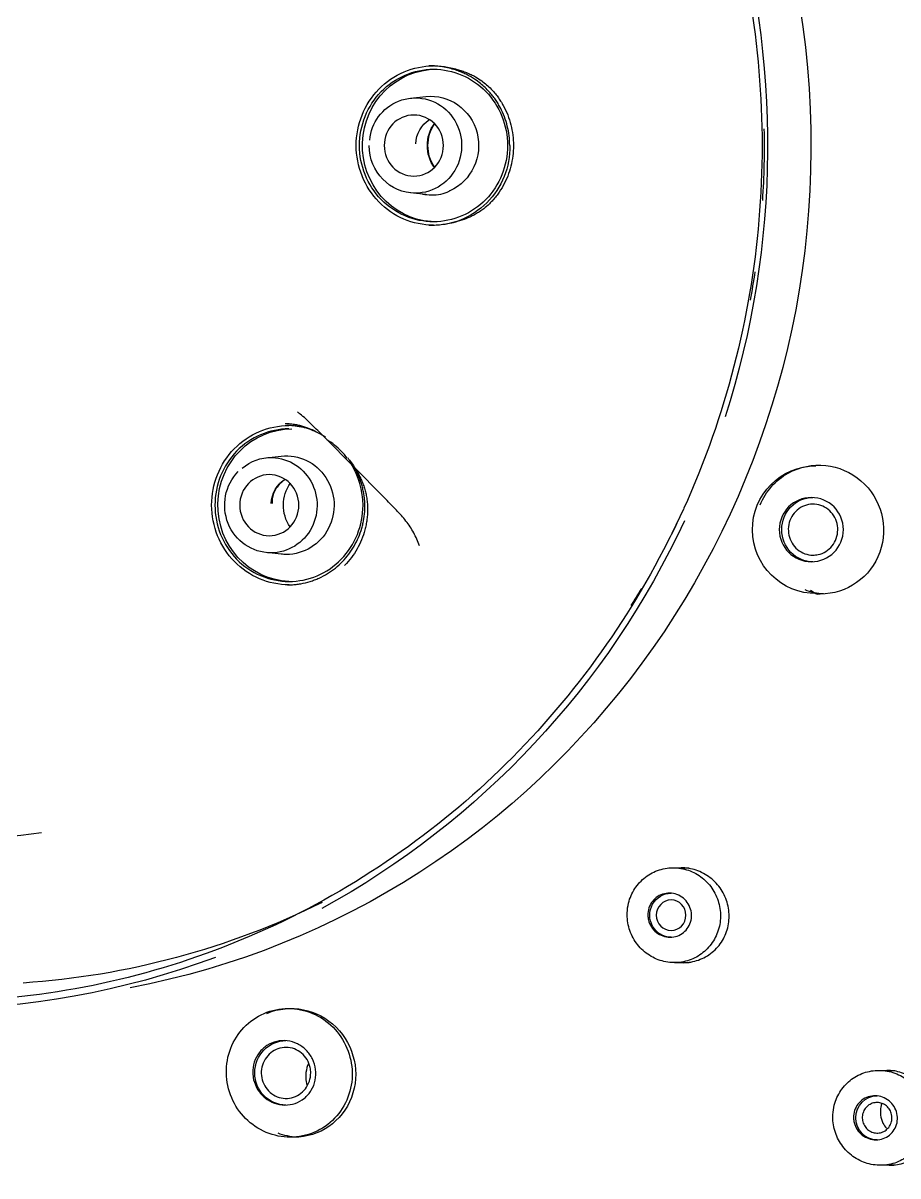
# Model space of a CAD drawing. Header units: centimetres. Extents: x -1797 to 2001, y -8788 to 1856.
# Drawn here: x -1286.261 to -1283.68, y -51.711 to -48.311 of the extents above; entities that cross this region are included whole.
import ezdxf

# ---------------------------------------------------------------- set-up
doc = ezdxf.new("R2010")
doc.units = ezdxf.units.CM
doc.header["$LTSCALE"] = 100
doc.header["$MEASUREMENT"] = 0
doc.layers.add('ID_Furniture-Fixed_02', color=145, linetype='Continuous')
doc.layers.add('WALL-03', color=2, linetype='Continuous')

# ---------------------------------------------------------------- blocks, each defined once
blk = doc.blocks.new('A$C5f37530c')
at = {"layer": 'ID_Furniture-Fixed_02'}
for p, q in [((-62.1077, -165.7446), (-62.0988, -165.7212)), ((-62.1398, -165.8236), (-62.1077, -165.7446)), ((-62.1747, -165.9016), (-62.1398, -165.8236)), ((-63.5517, -165.8731), (-63.5566, -165.9179)), ((-63.2674, -165.9179), (-63.2722, -165.8731)), ((-62.1855, -165.9243), (-62.1747, -165.9016)), ((-63.647, -165.934), (-63.647, -165.9407)), ((-63.177, -165.9409), (-63.177, -165.9365)), ((-61.9279, -165.9386), (-61.9279, -165.9468)), ((-61.5479, -165.9558), (-61.5479, -165.9447)), ((-64.6124, -166.2994), (-64.6172, -166.3442)), ((-64.328, -166.3442), (-64.3329, -166.2994)), ((-62.6872, -166.6185), (-62.6872, -166.6185)), ((-63.1252, -166.9551), (-63.1244, -166.9565)), ((-62.3428, -167.0741), (-62.3428, -167.1211)), ((-62.0628, -167.1211), (-62.0628, -167.0776)), ((-63.5064, -167.1496), (-63.426, -167.1157)), ((-63.426, -167.1157), (-63.4027, -167.1053)), ((-63.5878, -167.1807), (-63.5064, -167.1496)), ((-63.612, -167.1894), (-63.5878, -167.1807)), ((-64.4726, -167.3361), (-64.4726, -167.3361)), ((-63.5299, -167.4948), (-63.5299, -167.5038)), ((-63.1499, -167.5075), (-63.1499, -167.4973)), ((-61.7453, -167.6806), (-61.7453, -167.7272)), ((-61.4653, -167.7272), (-61.4653, -167.6853))]:
    blk.add_line(p, q, dxfattribs=at)
blk.add_circle((-63.3399, -167.4814), 0.0947, dxfattribs=at)
for centre, radius, start, end in [((-64.3284, -164.8813), 2.4025, 339.4759, 20.5241), ((-64.3329, -164.8855), 2.3852, 339.4892, 359.9852), ((-63.4283, -165.8855), 0.124, 138.3352, 182.3733), ((-64.3961, -164.8553), 2.4554, 314.1037, 334.1929), ((-64.4249, -164.8283), 2.5128, 294.9152, 331.2323), ((-64.4786, -166.3129), 0.134, 94.3535, 158.5304), ((-64.4664, -166.3622), 0.2296, 268.4393, 1.8556), ((-64.4483, -164.7991), 2.5321, 294.3902, 314.068), ((-64.4724, -164.7365), 2.5996, 250.6606, 269.995), ((-64.4728, -164.7372), 2.5989, 270.0048, 289.3442), ((-64.4726, -164.7321), 2.6203, 253.0609, 287.7888), ((-63.3399, -167.4963), 0.1886, 359.6413, 179.5595), ((-64.4673, -165.2906), 6.498, 199.51978, 335.76819), ((-63.3391, -167.5953), 0.2132, 26.4517, 33.0036)]:
    blk.add_arc(centre, radius, start, end, dxfattribs=at)
for centre, major_axis in [((-64.4726, -165.0029), (5.645, 0)), ((-63.412, -165.8827), (0.09, 0)), ((-64.4726, -166.309), (0.09, 0)), ((-62.2028, -167.0679), (0.045, 0))]:
    blk.add_ellipse(centre, major_axis=major_axis, ratio=0.970296, dxfattribs=at)
for centre, major_axis, ratio, start_param, end_param in [((-64.4726, -164.9492), (-2.045, 0), 0.970296, 3.009479, 3.501944), ((-64.4726, -165.0302), (-5.6075, 0), 0.970296, 1.84886, 3.211658), ((-64.4726, -165.0302), (-2.525, 0), 0.970296, 0, 2.960016), ((-64.4726, -165.0012), (2.475, 0), 0.970296, 5.836272, 6.218494), ((-63.412, -165.9493), (0.225, 0), 0.970296, 0.040492, 3.141593), ((-63.412, -165.8874), (0.1405, 0), 0.970296, 0, 2.356194), ((-61.7379, -165.9319), (-0.095, 0), 0.970296, 3.141593, 6.283185), ((-63.412, -165.8874), (0.1405, 0), 0.970296, 3.036373, 6.283185), ((-61.7379, -165.9513), (-0.1728, 0.0814), 0.969301, 0.035505, 3.569797), ((-63.412, -165.9757), (0.0904, 0), 0.970296, 1.625169, 2.578144), ((-61.7379, -165.9731), (-0.19, 0), 0.970296, 3.188318, 3.500122), ((-63.412, -165.9327), (0.1454, 0), 0.970296, 3.036373, 6.283185), ((-63.412, -166.031), (-0.11, 0), 0.970296, 4.091994, 5.350092), ((-63.412, -165.9327), (0.1454, 0), 0.970296, 0, 0.10522), ((-64.4726, -166.3756), (0.225, 0), 0.970296, 0.072899, 3.141593), ((-64.4726, -166.3137), (0.1405, 0), 0.970296, 0, 1.570796), ((-64.4726, -166.3137), (0.1405, 0), 0.970296, 2.768574, 6.283185), ((-64.4726, -166.402), (0.0904, 0), 0.970296, 1.629938, 2.578144), ((-64.4726, -166.359), (0.1454, 0), 0.970296, 3.036373, 5.869839), ((-64.4726, -166.4552), (-0.1096, 0), 0.970296, 4.078539, 5.346239), ((-64.4726, -166.4573), (-0.11, 0), 0.970296, 4.091994, 5.332784), ((-64.4726, -164.9407), (2.475, 0), 0.970296, 5.268317, 5.292584), ((-62.2028, -167.0679), (0.065, 0), 0.970296, 0, 3.141593), ((-64.4726, -164.9407), (2.475, 0), 0.970296, 5.179392, 5.203659), ((-64.4726, -164.9407), (-2.475, 0), 0.970296, 1.721765, 1.756064), ((-64.4726, -164.9407), (-2.475, 0), 0.970296, 1.550967, 1.636199), ((-63.3399, -167.5057), (-0.1666, 0.0925), 0.988499, 5.607109, 6.283185), ((-63.3399, -167.4863), (-0.095, 0), 0.970296, 3.141593, 6.283185), ((-63.3399, -167.5057), (-0.1666, 0.0925), 0.988499, 0, 3.643613), ((-63.3399, -167.5275), (-0.19, 0), 0.970296, 3.195018, 3.500122), ((-61.6053, -167.6755), (-0.065, 0), 0.970296, 3.141593, 6.283185)]:
    blk.add_ellipse(centre, major_axis=major_axis, ratio=ratio, start_param=start_param, end_param=end_param, dxfattribs=at)
for points, degree, knots in [([(-64.4726, -170.4466), (-64.843, -170.4466), (-65.2071, -170.4115), (-65.7445, -170.3081), (-65.9221, -170.2651), (-66.2743, -170.1616), (-66.4493, -170.1009), (-66.9585, -169.8961), (-67.2805, -169.7289), (-67.8898, -169.334), (-68.1783, -169.1041), (-68.6955, -168.6022), (-68.9276, -168.3285), (-69.2349, -167.8827), (-69.3304, -167.7283), (-69.5033, -167.4143), (-69.5814, -167.254), (-69.7911, -166.7631), (-69.8987, -166.4203), (-70.0427, -165.718), (-70.0783, -165.3649), (-70.0787, -164.6555), (-70.0423, -164.2953), (-69.8993, -163.5979), (-69.7936, -163.2589), (-69.5831, -162.765), (-69.5038, -162.602), (-69.3302, -162.2867), (-69.236, -162.1343), (-68.9317, -161.692), (-68.7001, -161.4171), (-68.1771, -160.9091), (-67.8934, -160.6836), (-67.4381, -160.3882), (-67.2813, -160.2968), (-66.9571, -160.1285), (-66.789, -160.0513), (-66.2795, -159.8463), (-65.9301, -159.7434), (-65.212, -159.6039), (-64.8404, -159.5681), (-64.1088, -159.5678), (-63.7452, -159.6023), (-63.2032, -159.7065), (-63.023, -159.7503), (-62.6716, -159.8537), (-62.4994, -159.9134), (-61.9933, -160.1164), (-61.668, -160.2844), (-61.0538, -160.6819), (-60.7712, -160.9069), (-60.2539, -161.4079), (-60.017, -161.6875), (-59.6092, -162.2792), (-59.4368, -162.5916), (-59.2255, -163.0848), (-59.1628, -163.2544), (-59.0556, -163.5964), (-59.011, -163.7688), (-58.9037, -164.2902), (-58.8672, -164.6431), (-58.8664, -165.3604), (-58.9025, -165.7155), (-59.0088, -166.237), (-59.053, -166.4093), (-59.1592, -166.7507), (-59.2216, -166.9207), (-59.4325, -167.4156), (-59.6045, -167.7281), (-60.0104, -168.319), (-60.247, -168.5991), (-60.7641, -169.1017), (-61.0461, -169.3271), (-61.5046, -169.6255), (-61.664, -169.7185), (-61.9879, -169.8868), (-62.1532, -169.9628), (-62.6589, -170.1667), (-63.0104, -170.271), (-63.7358, -170.4115), (-64.1023, -170.4466), (-64.4726, -170.4466)], 3, [0, 0, 0, 0, 0.03125, 0.03125, 0.046875, 0.046875, 0.0625, 0.0625, 0.09375, 0.09375, 0.125, 0.125, 0.15625, 0.15625, 0.171875, 0.171875, 0.1875, 0.1875, 0.21875, 0.21875, 0.25, 0.25, 0.28125, 0.28125, 0.3125, 0.3125, 0.328125, 0.328125, 0.34375, 0.34375, 0.375, 0.375, 0.40625, 0.40625, 0.421875, 0.421875, 0.4375, 0.4375, 0.46875, 0.46875, 0.5, 0.5, 0.53125, 0.53125, 0.546875, 0.546875, 0.5625, 0.5625, 0.59375, 0.59375, 0.625, 0.625, 0.65625, 0.65625, 0.6875, 0.6875, 0.703125, 0.703125, 0.71875, 0.71875, 0.75, 0.75, 0.78125, 0.78125, 0.796875, 0.796875, 0.8125, 0.8125, 0.84375, 0.84375, 0.875, 0.875, 0.90625, 0.90625, 0.921875, 0.921875, 0.9375, 0.9375, 0.96875, 0.96875, 1, 1, 1, 1]), ([(-64.1622, -170.4197), (-63.8992, -170.4056), (-63.6394, -170.3736), (-63.2041, -170.2898), (-63.0269, -170.2469), (-62.6756, -170.1437), (-62.501, -170.0831), (-61.9932, -169.8789), (-61.6721, -169.7122), (-61.0643, -169.3182), (-60.7765, -169.0889), (-60.2607, -168.5883), (-60.0292, -168.3153), (-59.7226, -167.8707), (-59.6275, -167.7167), (-59.455, -167.4036), (-59.377, -167.2436), (-59.1679, -166.754), (-59.0606, -166.4121), (-58.917, -165.7116), (-58.8815, -165.3594), (-58.8811, -164.6518), (-58.9174, -164.2926), (-59.0599, -163.597), (-59.1655, -163.2589), (-59.3754, -162.7662), (-59.4545, -162.6036), (-59.6276, -162.2892), (-59.7216, -162.1371), (-60.0251, -161.696), (-60.2561, -161.4218), (-60.7777, -160.9151), (-61.0607, -160.6903), (-61.5148, -160.3956), (-61.6713, -160.3045), (-61.9946, -160.1365), (-62.1622, -160.0595), (-62.6704, -159.8551), (-63.0189, -159.7524), (-63.7352, -159.6133), (-64.1058, -159.5776), (-64.8355, -159.5774), (-65.1982, -159.6117), (-65.7387, -159.7157), (-65.9185, -159.7593), (-66.269, -159.8624), (-66.4407, -159.922), (-66.9455, -160.1245), (-67.27, -160.292), (-67.8827, -160.6885), (-68.1644, -160.9129), (-68.6805, -161.4127), (-68.9168, -161.6915), (-69.3235, -162.2817), (-69.4955, -162.5933), (-69.7062, -163.0852), (-69.7687, -163.2543), (-69.8757, -163.5955), (-69.9201, -163.7675), (-70.0271, -164.2875), (-70.0636, -164.6395), (-70.0643, -165.3549), (-70.0284, -165.7091), (-69.9223, -166.2293), (-69.8783, -166.4011), (-69.7723, -166.7417), (-69.7101, -166.9112), (-69.4998, -167.4048), (-69.3282, -167.7165), (-68.9233, -168.3058), (-68.6874, -168.5853), (-68.1715, -169.0865), (-67.8903, -169.3114), (-67.4329, -169.609), (-67.274, -169.7017), (-66.951, -169.8697), (-66.7861, -169.9455), (-66.3349, -170.1274), (-66.0417, -170.2191), (-65.7403, -170.2871)], 3, [0.0087958, 0.0087958, 0.0087958, 0.0087958, 0.03125, 0.03125, 0.046875, 0.046875, 0.0625, 0.0625, 0.09375, 0.09375, 0.125, 0.125, 0.15625, 0.15625, 0.171875, 0.171875, 0.1875, 0.1875, 0.21875, 0.21875, 0.25, 0.25, 0.28125, 0.28125, 0.3125, 0.3125, 0.328125, 0.328125, 0.34375, 0.34375, 0.375, 0.375, 0.40625, 0.40625, 0.421875, 0.421875, 0.4375, 0.4375, 0.46875, 0.46875, 0.5, 0.5, 0.53125, 0.53125, 0.546875, 0.546875, 0.5625, 0.5625, 0.59375, 0.59375, 0.625, 0.625, 0.65625, 0.65625, 0.6875, 0.6875, 0.703125, 0.703125, 0.71875, 0.71875, 0.75, 0.75, 0.78125, 0.78125, 0.796875, 0.796875, 0.8125, 0.8125, 0.84375, 0.84375, 0.875, 0.875, 0.90625, 0.90625, 0.921875, 0.921875, 0.9375, 0.9375, 0.9638021, 0.9638021, 0.9638021, 0.9638021]), ([(-64.4726, -170.8977), (-64.5321, -170.8977), (-64.6506, -170.8962), (-64.8278, -170.8894), (-65.0607, -170.8722), (-65.3539, -170.8357), (-65.6428, -170.7861), (-65.9346, -170.7211), (-66.2133, -170.6455), (-66.4993, -170.5533), (-66.7408, -170.4626), (-66.9613, -170.3701), (-67.1472, -170.2834), (-67.3015, -170.2066), (-67.4347, -170.136), (-67.5603, -170.0658), (-67.6884, -169.9898), (-67.8073, -169.9157), (-67.9317, -169.8338), (-68.0531, -169.7497), (-68.1706, -169.6636), (-68.2831, -169.5775), (-68.4013, -169.4816), (-68.5094, -169.3896), (-68.62, -169.2903), (-68.7205, -169.1954), (-68.8223, -169.0944), (-68.9268, -168.9853), (-69.0226, -168.8794), (-69.116, -168.7716), (-69.213, -168.653), (-69.2994, -168.5418), (-69.3877, -168.4223), (-69.464, -168.313), (-69.5433, -168.1952), (-69.6259, -168.0632), (-69.6959, -167.9469), (-69.7685, -167.8169), (-69.8511, -167.6641), (-69.9432, -167.473), (-70.0266, -167.2921), (-70.1324, -167.0236), (-70.2173, -166.7798), (-70.3069, -166.4674), (-70.3625, -166.2298), (-70.4224, -165.9135), (-70.4539, -165.6563), (-70.4808, -165.3526), (-70.4853, -165.0711), (-70.4807, -164.8109), (-70.4628, -164.5861), (-70.4449, -164.4267), (-70.4314, -164.3263), (-70.4251, -164.2829)], 5, [0, 0, 0, 0, 0, 0, 0.0078125, 0.015625, 0.0234375, 0.03125, 0.0390625, 0.046875, 0.0546875, 0.0625, 0.0703125, 0.0742188, 0.078125, 0.0820313, 0.0859375, 0.0898437, 0.09375, 0.0976562, 0.1015625, 0.1054688, 0.109375, 0.1132812, 0.1171875, 0.1210937, 0.125, 0.1289063, 0.1328125, 0.1367187, 0.140625, 0.1445312, 0.1484375, 0.1523438, 0.15625, 0.1601562, 0.1640625, 0.1679687, 0.171875, 0.1757813, 0.1796875, 0.1875, 0.1953125, 0.203125, 0.2109375, 0.21875, 0.2265625, 0.234375, 0.2421875, 0.25, 0.2578125, 0.265625, 0.2716116, 0.2716116, 0.2716116, 0.2716116, 0.2716116, 0.2716116]), ([(-58.5202, -164.2829), (-58.5139, -164.3263), (-58.5003, -164.4267), (-58.4824, -164.5861), (-58.4646, -164.8109), (-58.4599, -165.071), (-58.4644, -165.3528), (-58.4913, -165.656), (-58.523, -165.9139), (-58.5827, -166.2292), (-58.6385, -166.4685), (-58.7277, -166.7782), (-58.8134, -167.0261), (-58.9297, -167.3179), (-59.0341, -167.5451), (-59.1789, -167.8286), (-59.3157, -168.0619), (-59.484, -168.3228), (-59.6347, -168.5306), (-59.8307, -168.7787), (-60.0139, -168.9836), (-60.2276, -169.2027), (-60.4258, -169.3837), (-60.6641, -169.583), (-60.8858, -169.7478), (-61.1404, -169.9208), (-61.3767, -170.0635), (-61.6459, -170.211), (-61.8992, -170.333), (-62.1785, -170.4535), (-62.4454, -170.5527), (-62.7323, -170.6459), (-63.0104, -170.7208), (-63.3026, -170.7863), (-63.5912, -170.8356), (-63.8847, -170.8723), (-64.1174, -170.8893), (-64.2947, -170.8963), (-64.4131, -170.8977), (-64.4726, -170.8977)], 5, [0.7283886, 0.7283886, 0.7283886, 0.7283886, 0.7283886, 0.7283886, 0.734375, 0.7421875, 0.75, 0.7578125, 0.765625, 0.7734375, 0.78125, 0.7890625, 0.796875, 0.8046875, 0.8125, 0.8203125, 0.828125, 0.8359375, 0.84375, 0.8515625, 0.859375, 0.8671875, 0.875, 0.8828125, 0.890625, 0.8984375, 0.90625, 0.9140625, 0.921875, 0.9296875, 0.9375, 0.9453125, 0.953125, 0.9609375, 0.96875, 0.9765625, 0.984375, 0.9921875, 1, 1, 1, 1, 1, 1]), ([(-63.412, -165.7126), (-63.4741, -165.7126), (-63.5344, -165.7369), (-63.622, -165.822), (-63.6469, -165.8811), (-63.647, -165.9405)], 3, [0, 0, 0, 0, 0.125, 0.125, 0.2497659, 0.2497659, 0.2497659, 0.2497659]), ([(-63.637, -165.9406), (-63.637, -165.8832), (-63.6131, -165.8271), (-63.5293, -165.7456), (-63.4715, -165.7223), (-63.4121, -165.7223)], 3, [0.7503354, 0.7503354, 0.7503354, 0.7503354, 0.875, 0.875, 1, 1, 1, 1]), ([(-63.4121, -165.7223), (-63.3526, -165.7223), (-63.2945, -165.746), (-63.2114, -165.8266), (-63.187, -165.8837), (-63.1869, -165.9976), (-63.2107, -166.0543), (-63.2946, -166.1359), (-63.353, -166.1591), (-63.4548, -166.1592), (-63.4979, -166.1465), (-63.5342, -166.1239)], 3, [0, 0, 0, 0, 0.125, 0.125, 0.25, 0.25, 0.375, 0.375, 0.5, 0.5, 0.5917009, 0.5917009, 0.5917009, 0.5917009]), ([(-63.177, -165.9407), (-63.177, -165.8813), (-63.202, -165.8222), (-63.2895, -165.7371), (-63.3499, -165.7127), (-63.412, -165.7126)], 3, [0.7501989, 0.7501989, 0.7501989, 0.7501989, 0.875, 0.875, 1, 1, 1, 1]), ([(-61.7467, -165.7561), (-61.6966, -165.7547), (-61.6467, -165.7733), (-61.5734, -165.8396), (-61.5505, -165.8875), (-61.5458, -165.9843), (-61.5637, -166.0332), (-61.6312, -166.1046), (-61.6796, -166.1258), (-61.7786, -166.1287), (-61.8291, -166.1101), (-61.9023, -166.0439), (-61.9253, -165.9965), (-61.9301, -165.8986), (-61.9119, -165.8498), (-61.845, -165.7791), (-61.7968, -165.7576), (-61.7467, -165.7561)], 3, [0, 0, 0, 0, 0.125, 0.125, 0.25, 0.25, 0.375, 0.375, 0.5, 0.5, 0.625, 0.625, 0.75, 0.75, 0.875, 0.875, 1, 1, 1, 1]), ([(-61.7379, -165.8339), (-61.7486, -165.8337), (-61.7594, -165.8352), (-61.7694, -165.8385), (-61.7795, -165.8417), (-61.7891, -165.8467), (-61.7974, -165.853), (-61.8057, -165.8593), (-61.8129, -165.8672), (-61.8186, -165.8759), (-61.8242, -165.8846), (-61.8283, -165.8944), (-61.8306, -165.9045), (-61.833, -165.9145), (-61.8335, -165.9251), (-61.8323, -165.9354), (-61.8311, -165.9458), (-61.8281, -165.9561), (-61.8235, -165.9655), (-61.8189, -165.975), (-61.8126, -165.9838), (-61.8051, -165.9913), (-61.7975, -165.9989), (-61.7886, -166.0053), (-61.779, -166.01), (-61.7694, -166.0148), (-61.7588, -166.018), (-61.7482, -166.0194), (-61.7376, -166.0207), (-61.7266, -166.0203), (-61.7162, -166.0182), (-61.7058, -166.016), (-61.6956, -166.0121), (-61.6866, -166.0066), (-61.6777, -166.0012), (-61.6696, -165.9941), (-61.663, -165.9861), (-61.6565, -165.978), (-61.6513, -165.9687), (-61.6479, -165.959), (-61.6446, -165.9492), (-61.6428, -165.9387), (-61.6429, -165.9284), (-61.6431, -165.918), (-61.645, -165.9075), (-61.6485, -165.8977), (-61.6521, -165.8878), (-61.6575, -165.8784), (-61.6641, -165.8702), (-61.6708, -165.8619), (-61.679, -165.8547), (-61.6881, -165.849), (-61.6972, -165.8433), (-61.7073, -165.839), (-61.7178, -165.8365), (-61.7244, -165.835), (-61.7312, -165.8341), (-61.7379, -165.8339)], 3, [0, 0, 0, 0, 0.053815, 0.053815, 0.053815, 0.107645, 0.107645, 0.107645, 0.161264, 0.161264, 0.161264, 0.214632, 0.214632, 0.214632, 0.267898, 0.267898, 0.267898, 0.321252, 0.321252, 0.321252, 0.374847, 0.374847, 0.374847, 0.42873, 0.42873, 0.42873, 0.482828, 0.482828, 0.482828, 0.536969, 0.536969, 0.536969, 0.59096, 0.59096, 0.59096, 0.644675, 0.644675, 0.644675, 0.698108, 0.698108, 0.698108, 0.751382, 0.751382, 0.751382, 0.804685, 0.804685, 0.804685, 0.858194, 0.858194, 0.858194, 0.911994, 0.911994, 0.911994, 0.966043, 0.966043, 0.966043, 1, 1, 1, 1]), ([(-61.7379, -166.0049), (-61.7295, -166.0049), (-61.721, -166.0035), (-61.7131, -166.0009), (-61.7051, -165.9982), (-61.6976, -165.9941), (-61.691, -165.989), (-61.6844, -165.984), (-61.6786, -165.9777), (-61.6742, -165.9708), (-61.6697, -165.9639), (-61.6664, -165.9561), (-61.6645, -165.9482), (-61.6626, -165.9402), (-61.6622, -165.9319), (-61.6631, -165.9238), (-61.6641, -165.9157), (-61.6665, -165.9076), (-61.6701, -165.9003), (-61.6738, -165.8929), (-61.6788, -165.8861), (-61.6847, -165.8803), (-61.6907, -165.8746), (-61.6978, -165.8697), (-61.7054, -165.8662), (-61.713, -165.8627), (-61.7213, -165.8604), (-61.7297, -165.8595), (-61.7381, -165.8586), (-61.7467, -165.8591), (-61.7549, -165.861), (-61.7631, -165.8628), (-61.7711, -165.8661), (-61.7782, -165.8705), (-61.7853, -165.8748), (-61.7917, -165.8805), (-61.7969, -165.8869), (-61.8021, -165.8933), (-61.8062, -165.9006), (-61.8089, -165.9083), (-61.8116, -165.9161), (-61.813, -165.9243), (-61.813, -165.9325), (-61.8129, -165.9407), (-61.8114, -165.9489), (-61.8086, -165.9566), (-61.8057, -165.9643), (-61.8014, -165.9716), (-61.7961, -165.978), (-61.7908, -165.9843), (-61.7843, -165.9898), (-61.7771, -165.9941), (-61.77, -165.9984), (-61.7619, -166.0015), (-61.7537, -166.0032), (-61.7486, -166.0043), (-61.7432, -166.0049), (-61.7379, -166.0049)], 3, [0, 0, 0, 0, 0.053657, 0.053657, 0.053657, 0.107328, 0.107328, 0.107328, 0.161034, 0.161034, 0.161034, 0.21468, 0.21468, 0.21468, 0.268299, 0.268299, 0.268299, 0.32193, 0.32193, 0.32193, 0.375616, 0.375616, 0.375616, 0.429397, 0.429397, 0.429397, 0.483203, 0.483203, 0.483203, 0.536948, 0.536948, 0.536948, 0.590639, 0.590639, 0.590639, 0.64429, 0.64429, 0.64429, 0.697926, 0.697926, 0.697926, 0.751585, 0.751585, 0.751585, 0.805316, 0.805316, 0.805316, 0.85909, 0.85909, 0.85909, 0.912817, 0.912817, 0.912817, 0.966516, 0.966516, 0.966516, 1, 1, 1, 1]), ([(-63.4842, -165.9234), (-63.4789, -165.9168), (-63.4648, -165.9035), (-63.4399, -165.8912), (-63.4235, -165.8909), (-63.4171, -165.8908)], 3, [0.4422694, 0.4422694, 0.4422694, 0.4422694, 0.6340413, 0.8782659, 1, 1, 1, 1]), ([(-63.6531, -165.9298), (-63.6531, -165.9313), (-63.653, -165.9339), (-63.6525, -165.9418), (-63.6514, -165.9523), (-63.6491, -165.9656), (-63.6452, -165.9817), (-63.6413, -165.9932), (-63.636, -166.0063), (-63.631, -166.0173), (-63.6235, -166.031), (-63.6185, -166.0391), (-63.6166, -166.042)], 3, [0.2480125, 0.2480125, 0.2480125, 0.2480125, 0.2543348, 0.2587198, 0.2806453, 0.2981856, 0.3157259, 0.3508066, 0.3508066, 0.3768277, 0.4028488, 0.4173818, 0.4173818, 0.4173818, 0.4173818]), ([(-63.6122, -166.0483), (-63.615, -166.0442), (-63.6207, -166.0349), (-63.6284, -166.0203), (-63.6329, -166.0096), (-63.6376, -165.9966), (-63.641, -165.9852), (-63.6441, -165.9693), (-63.646, -165.956), (-63.6467, -165.9457), (-63.6469, -165.938), (-63.647, -165.9355), (-63.647, -165.934)], 3, [0.5751867, 0.5751867, 0.5751867, 0.5751867, 0.5971512, 0.6231723, 0.6491934, 0.6491934, 0.6842741, 0.7018144, 0.7193547, 0.7412802, 0.7456652, 0.7520292, 0.7520292, 0.7520292, 0.7520292]), ([(-63.177, -165.9364), (-63.177, -165.9401), (-63.1772, -165.9486), (-63.1782, -165.9617), (-63.1809, -165.9803), (-63.1853, -165.9986), (-63.1915, -166.0165), (-63.1987, -166.0339), (-63.2098, -166.0547), (-63.2262, -166.078), (-63.239, -166.092), (-63.2458, -166.0986)], 3, [0.7515094, 0.7515094, 0.7515094, 0.7515094, 0.7665975, 0.7860477, 0.8054979, 0.8443983, 0.8638485, 0.8832987, 0.9221992, 0.9610996, 1, 1, 1, 1]), ([(-63.2922, -166.3253), (-63.2988, -166.323), (-63.312, -166.3179), (-63.337, -166.3058), (-63.36, -166.2906), (-63.3815, -166.2725), (-63.4027, -166.2527), (-63.424, -166.2317), (-63.4454, -166.2107), (-63.4773, -166.1794), (-63.5252, -166.1323), (-63.5728, -166.0849), (-63.6045, -166.0532), (-63.6202, -166.0374), (-63.636, -166.0214), (-63.6519, -166.0056), (-63.6669, -165.9901), (-63.6784, -165.9768), (-63.6848, -165.9685), (-63.6868, -165.9657)], 3, [0.25, 0.25, 0.25, 0.25, 0.2678571, 0.2857143, 0.3214286, 0.3392857, 0.3571429, 0.3928571, 0.4107143, 0.4285714, 0.5, 0.5714286, 0.5892857, 0.6071429, 0.625, 0.6428571, 0.6607143, 0.6785714, 0.6875, 0.6875, 0.6875, 0.6875]), ([(-61.7648, -165.998), (-61.7611, -165.9964), (-61.7573, -165.995), (-61.7534, -165.9939), (-61.7437, -165.9911), (-61.7334, -165.9898), (-61.7233, -165.9903), (-61.7159, -165.9906), (-61.7086, -165.9919), (-61.7016, -165.9939)], 3, [0.4081841, 0.4081841, 0.4081841, 0.4081841, 0.4296862, 0.4296862, 0.4296862, 0.4833417, 0.4833417, 0.4833417, 0.5220985, 0.5220985, 0.5220985, 0.5220985]), ([(-63.5506, -166.1127), (-63.5577, -166.1073), (-63.5644, -166.1016), (-63.584, -166.0826), (-63.5954, -166.0683), (-63.6049, -166.0527)], 3, [0.60587149, 0.60587149, 0.60587149, 0.60587149, 0.625, 0.625, 0.66462577, 0.66462577, 0.66462577, 0.66462577]), ([(-63.2458, -166.0986), (-63.2526, -166.1052), (-63.267, -166.1176), (-63.291, -166.1334), (-63.3166, -166.1462), (-63.337, -166.1535), (-63.3509, -166.1573), (-63.3602, -166.1595), (-63.3766, -166.1626), (-63.4007, -166.165), (-63.425, -166.1643), (-63.4441, -166.1619), (-63.4582, -166.1592), (-63.4722, -166.1556), (-63.486, -166.1511), (-63.4994, -166.1457), (-63.5081, -166.1415), (-63.5182, -166.1363), (-63.5294, -166.1299), (-63.5421, -166.1211), (-63.5493, -166.1156), (-63.5514, -166.1139)], 3, [0, 0, 0, 0, 0.0388982, 0.0777965, 0.1166947, 0.1555929, 0.1653175, 0.1750421, 0.1944912, 0.2333894, 0.2722876, 0.2917368, 0.3111859, 0.330635, 0.3500841, 0.3695332, 0.3889824, 0.3889824, 0.4150035, 0.4410246, 0.4518062, 0.4518062, 0.4518062, 0.4518062]), ([(-63.5459, -166.1184), (-63.5454, -166.1188), (-63.5398, -166.1231), (-63.5288, -166.131), (-63.5177, -166.1379), (-63.5078, -166.1435), (-63.4992, -166.1482), (-63.4859, -166.1545), (-63.4722, -166.1601), (-63.4583, -166.1647), (-63.4441, -166.1683), (-63.4245, -166.1718), (-63.3993, -166.1734), (-63.3739, -166.1716), (-63.3565, -166.1687), (-63.3465, -166.1665), (-63.3318, -166.1628), (-63.31, -166.1554), (-63.2826, -166.1421), (-63.257, -166.1253), (-63.2415, -166.112), (-63.2343, -166.105)], 3, [0.5566654, 0.5566654, 0.5566654, 0.5566654, 0.5589754, 0.5849965, 0.6110176, 0.6110176, 0.6304668, 0.6499159, 0.669365, 0.6888141, 0.7082632, 0.7277124, 0.7666106, 0.8055088, 0.8249579, 0.8346825, 0.8444071, 0.8833053, 0.9222035, 0.9611018, 1, 1, 1, 1]), ([(-64.2376, -166.3671), (-64.2376, -166.367), (-64.2376, -166.3669), (-64.2377, -166.3066), (-64.2632, -166.2476), (-64.35, -166.1635), (-64.4114, -166.1389), (-64.5341, -166.1389), (-64.595, -166.1632), (-64.6827, -166.2483), (-64.7076, -166.3075), (-64.7076, -166.3669)], 3, [0.2497929, 0.2497929, 0.2497929, 0.2497929, 0.25, 0.25, 0.375, 0.375, 0.5, 0.5, 0.625, 0.625, 0.7498038, 0.7498038, 0.7498038, 0.7498038]), ([(-64.4726, -166.5855), (-64.5321, -166.5855), (-64.5903, -166.5618), (-64.6734, -166.481), (-64.6977, -166.4244), (-64.6976, -166.3092), (-64.6731, -166.2527), (-64.59, -166.1722), (-64.5313, -166.1486), (-64.4138, -166.1486), (-64.3554, -166.1719), (-64.2715, -166.2535), (-64.2476, -166.3102), (-64.2477, -166.4241), (-64.272, -166.4812), (-64.355, -166.5618), (-64.4132, -166.5855), (-64.4726, -166.5855)], 3, [0, 0, 0, 0, 0.125, 0.125, 0.25, 0.25, 0.375, 0.375, 0.5, 0.5, 0.625, 0.625, 0.75, 0.75, 0.875, 0.875, 1, 1, 1, 1]), ([(-64.7085, -166.3532), (-64.7086, -166.3554), (-64.7085, -166.3642), (-64.7078, -166.3796), (-64.7055, -166.3991), (-64.702, -166.4181), (-64.6989, -166.4307), (-64.6958, -166.4416), (-64.6936, -166.4486), (-64.6904, -166.4578), (-64.6869, -166.4668), (-64.683, -166.4757), (-64.6787, -166.4844), (-64.673, -166.495), (-64.6613, -166.5135), (-64.6448, -166.5324), (-64.6279, -166.5475), (-64.616, -166.5568), (-64.6056, -166.5638), (-64.597, -166.5691), (-64.5838, -166.5766), (-64.5629, -166.5864), (-64.5338, -166.5958), (-64.5034, -166.6015), (-64.4829, -166.6027), (-64.4726, -166.6027)], 3, [0.4983073, 0.4983073, 0.4983073, 0.4983073, 0.5069332, 0.5329543, 0.5589754, 0.5849965, 0.6110176, 0.6110176, 0.6304668, 0.6401913, 0.6499159, 0.669365, 0.6790896, 0.6888141, 0.7179878, 0.7666106, 0.7860597, 0.8055088, 0.8249579, 0.8346825, 0.8444071, 0.8833053, 0.9222035, 0.9611018, 1, 1, 1, 1]), ([(-64.4726, -166.5917), (-64.4822, -166.5917), (-64.5015, -166.5905), (-64.53, -166.5853), (-64.5575, -166.5768), (-64.5773, -166.5679), (-64.5899, -166.561), (-64.5982, -166.5561), (-64.6082, -166.5496), (-64.6197, -166.5411), (-64.6363, -166.5271), (-64.653, -166.5096), (-64.6657, -166.4922), (-64.6722, -166.4821), (-64.6771, -166.4738), (-64.6816, -166.4653), (-64.6858, -166.4565), (-64.6897, -166.4476), (-64.6923, -166.4408), (-64.696, -166.4301), (-64.6998, -166.4177), (-64.7039, -166.3988), (-64.7066, -166.3796), (-64.7075, -166.3648), (-64.7076, -166.3566), (-64.7076, -166.3547)], 3, [0, 0, 0, 0, 0.0388982, 0.0777965, 0.1166947, 0.1555929, 0.1653175, 0.1750421, 0.1944912, 0.2139403, 0.2333894, 0.2820122, 0.3111859, 0.3209104, 0.330635, 0.3500841, 0.3598087, 0.3695332, 0.3889824, 0.3889824, 0.4150035, 0.4410246, 0.4670457, 0.4930668, 0.5005166, 0.5005166, 0.5005166, 0.5005166]), ([(-64.4726, -166.6027), (-64.4624, -166.6027), (-64.4418, -166.6015), (-64.4114, -166.5957), (-64.3823, -166.5864), (-64.3545, -166.5734), (-64.3331, -166.5598), (-64.3173, -166.5474), (-64.3079, -166.539), (-64.2973, -166.5285), (-64.2874, -166.5172), (-64.2774, -166.5032), (-64.2698, -166.4907), (-64.2632, -166.4779), (-64.2555, -166.4602), (-64.2508, -166.4463), (-64.2473, -166.4339), (-64.2464, -166.4305), (-64.2455, -166.427), (-64.2453, -166.4262), (-64.245, -166.4248), (-64.2446, -166.4232), (-64.2443, -166.4218), (-64.2441, -166.421), (-64.244, -166.4205), (-64.2438, -166.4195), (-64.2422, -166.4123), (-64.2398, -166.399), (-64.2375, -166.3795), (-64.2368, -166.3659), (-64.2367, -166.3585), (-64.2367, -166.3568), (-64.2367, -166.3551), (-64.2367, -166.3537), (-64.2367, -166.3532)], 3, [0, 0, 0, 0, 0.0389004, 0.0778008, 0.1167013, 0.1556017, 0.1945021, 0.2139523, 0.2334025, 0.2431276, 0.2723029, 0.2917531, 0.3112033, 0.3306535, 0.3501038, 0.3890042, 0.3890042, 0.4020106, 0.4028235, 0.4036364, 0.4052622, 0.4085138, 0.4101396, 0.4109525, 0.4117654, 0.4125784, 0.4150171, 0.44103, 0.4670428, 0.4930557, 0.4946815, 0.4963074, 0.499559, 0.5016062, 0.5016062, 0.5016062, 0.5016062]), ([(-64.3296, -166.3347), (-64.3282, -166.3432), (-64.3259, -166.3701), (-64.3291, -166.3997), (-64.3393, -166.4143), (-64.3398, -166.415)], 3, [0.6198994, 0.6198994, 0.6198994, 0.6198994, 0.7412955, 0.9895634, 1, 1, 1, 1]), ([(-62.2096, -166.9383), (-62.1939, -166.9378), (-62.1779, -166.9399), (-62.1629, -166.9445), (-62.1479, -166.949), (-62.1334, -166.9562), (-62.1207, -166.9654), (-62.108, -166.9746), (-62.0967, -166.9861), (-62.0878, -166.9989), (-62.0788, -167.0117), (-62.072, -167.0262), (-62.0678, -167.0412), (-62.0636, -167.0561), (-62.0621, -167.0719), (-62.0632, -167.0873), (-62.0643, -167.1027), (-62.0681, -167.1181), (-62.0743, -167.1322), (-62.0806, -167.1462), (-62.0893, -167.1594), (-62.1, -167.1705), (-62.1106, -167.1817), (-62.1233, -167.1912), (-62.1371, -167.1982), (-62.1509, -167.2052), (-62.1662, -167.21), (-62.1816, -167.2122), (-62.197, -167.2143), (-62.2131, -167.2138), (-62.2285, -167.2108), (-62.2439, -167.2078), (-62.259, -167.2021), (-62.2725, -167.1943), (-62.2861, -167.1865), (-62.2986, -167.1762), (-62.3088, -167.1644), (-62.3191, -167.1526), (-62.3274, -167.1389), (-62.3332, -167.1244), (-62.3389, -167.1099), (-62.3422, -167.0943), (-62.3427, -167.0789), (-62.3433, -167.0635), (-62.3411, -167.0478), (-62.3364, -167.0331), (-62.3318, -167.0184), (-62.3244, -167.0044), (-62.3151, -166.9922), (-62.3057, -166.98), (-62.2941, -166.9692), (-62.2811, -166.9608), (-62.2682, -166.9524), (-62.2535, -166.946), (-62.2384, -166.9423), (-62.229, -166.94), (-62.2193, -166.9387), (-62.2096, -166.9383)], 3, [0, 0, 0, 0, 0.053792, 0.053792, 0.053792, 0.107577, 0.107577, 0.107577, 0.161452, 0.161452, 0.161452, 0.215378, 0.215378, 0.215378, 0.269257, 0.269257, 0.269257, 0.323012, 0.323012, 0.323012, 0.376621, 0.376621, 0.376621, 0.430126, 0.430126, 0.430126, 0.483614, 0.483614, 0.483614, 0.537181, 0.537181, 0.537181, 0.590886, 0.590886, 0.590886, 0.644729, 0.644729, 0.644729, 0.698649, 0.698649, 0.698649, 0.752552, 0.752552, 0.752552, 0.80635, 0.80635, 0.80635, 0.860002, 0.860002, 0.860002, 0.913532, 0.913532, 0.913532, 0.967016, 0.967016, 0.967016, 1, 1, 1, 1]), ([(-62.2028, -166.9993), (-62.2101, -166.9992), (-62.2174, -167.0003), (-62.2243, -167.0025), (-62.2311, -167.0047), (-62.2376, -167.0082), (-62.2433, -167.0125), (-62.249, -167.0169), (-62.254, -167.0223), (-62.2578, -167.0283), (-62.2617, -167.0343), (-62.2645, -167.041), (-62.2661, -167.0479), (-62.2678, -167.0549), (-62.2682, -167.0622), (-62.2674, -167.0693), (-62.2667, -167.0765), (-62.2646, -167.0836), (-62.2615, -167.0902), (-62.2584, -167.0967), (-62.2541, -167.1029), (-62.2489, -167.1081), (-62.2438, -167.1133), (-62.2376, -167.1178), (-62.231, -167.1211), (-62.2244, -167.1243), (-62.2172, -167.1266), (-62.2099, -167.1275), (-62.2026, -167.1284), (-62.1951, -167.1281), (-62.188, -167.1266), (-62.1809, -167.1251), (-62.174, -167.1224), (-62.1679, -167.1186), (-62.1617, -167.1149), (-62.1562, -167.11), (-62.1517, -167.1045), (-62.1473, -167.0989), (-62.1437, -167.0925), (-62.1414, -167.0858), (-62.139, -167.0791), (-62.1378, -167.0719), (-62.1378, -167.0647), (-62.1378, -167.0576), (-62.1391, -167.0503), (-62.1415, -167.0435), (-62.1439, -167.0366), (-62.1476, -167.0301), (-62.1521, -167.0244), (-62.1567, -167.0186), (-62.1623, -167.0136), (-62.1686, -167.0097), (-62.1748, -167.0057), (-62.1818, -167.0028), (-62.1889, -167.0011), (-62.1935, -167), (-62.1982, -166.9994), (-62.2028, -166.9993)], 3, [0, 0, 0, 0, 0.053451, 0.053451, 0.053451, 0.106916, 0.106916, 0.106916, 0.160184, 0.160184, 0.160184, 0.213363, 0.213363, 0.213363, 0.266682, 0.266682, 0.266682, 0.320309, 0.320309, 0.320309, 0.374278, 0.374278, 0.374278, 0.428479, 0.428479, 0.428479, 0.482693, 0.482693, 0.482693, 0.536696, 0.536696, 0.536696, 0.590356, 0.590356, 0.590356, 0.643694, 0.643694, 0.643694, 0.696874, 0.696874, 0.696874, 0.750126, 0.750126, 0.750126, 0.803645, 0.803645, 0.803645, 0.857515, 0.857515, 0.857515, 0.911665, 0.911665, 0.911665, 0.9659, 0.9659, 0.9659, 1, 1, 1, 1]), ([(-62.0628, -167.1031), (-62.0628, -167.1088), (-62.0632, -167.1146), (-62.0639, -167.1202), (-62.0658, -167.1356), (-62.0705, -167.1508), (-62.0775, -167.1646), (-62.0845, -167.1783), (-62.094, -167.191), (-62.1052, -167.2016), (-62.1164, -167.2121), (-62.1296, -167.2209), (-62.1437, -167.2271), (-62.1578, -167.2333), (-62.1732, -167.2372), (-62.1887, -167.2385), (-62.2042, -167.2397), (-62.2202, -167.2383), (-62.2353, -167.2345), (-62.2505, -167.2306), (-62.2653, -167.224), (-62.2785, -167.2154), (-62.2917, -167.2067), (-62.3037, -167.1957), (-62.3133, -167.1832), (-62.323, -167.1707), (-62.3307, -167.1563), (-62.3357, -167.1414), (-62.3404, -167.1273), (-62.3428, -167.1123), (-62.3428, -167.0974)], 3, [0.2506602, 0.2506602, 0.2506602, 0.2506602, 0.2703945, 0.2703945, 0.2703945, 0.3241674, 0.3241674, 0.3241674, 0.3775894, 0.3775894, 0.3775894, 0.4307868, 0.4307868, 0.4307868, 0.4839828, 0.4839828, 0.4839828, 0.5373986, 0.5373986, 0.5373986, 0.5911599, 0.5911599, 0.5911599, 0.6452429, 0.6452429, 0.6452429, 0.6994824, 0.6994824, 0.6994824, 0.7507445, 0.7507445, 0.7507445, 0.7507445]), ([(-63.2647, -167.4863), (-63.2647, -167.4781), (-63.2662, -167.4698), (-63.269, -167.4622), (-63.2718, -167.4545), (-63.276, -167.4471), (-63.2812, -167.4408), (-63.2865, -167.4344), (-63.293, -167.4288), (-63.3001, -167.4245), (-63.3073, -167.4202), (-63.3153, -167.417), (-63.3235, -167.4152), (-63.3317, -167.4135), (-63.3403, -167.413), (-63.3486, -167.414), (-63.357, -167.4149), (-63.3653, -167.4173), (-63.3728, -167.4209), (-63.3804, -167.4245), (-63.3874, -167.4294), (-63.3933, -167.4352), (-63.3992, -167.441), (-63.4042, -167.4479), (-63.4078, -167.4552), (-63.4114, -167.4626), (-63.4137, -167.4707), (-63.4146, -167.4789), (-63.4155, -167.487), (-63.4149, -167.4954), (-63.4129, -167.5033), (-63.411, -167.5112), (-63.4076, -167.519), (-63.4031, -167.5258), (-63.3985, -167.5327), (-63.3927, -167.5389), (-63.3861, -167.5439), (-63.3794, -167.5489), (-63.3718, -167.5529), (-63.3639, -167.5555), (-63.3559, -167.5581), (-63.3473, -167.5595), (-63.3389, -167.5594), (-63.3305, -167.5593), (-63.322, -167.5577), (-63.3141, -167.555), (-63.3062, -167.5522), (-63.2986, -167.548), (-63.2921, -167.5428), (-63.2856, -167.5376), (-63.28, -167.5313), (-63.2756, -167.5243), (-63.2712, -167.5173), (-63.2681, -167.5095), (-63.2663, -167.5016), (-63.2652, -167.4966), (-63.2647, -167.4914), (-63.2647, -167.4863)], 3, [0, 0, 0, 0, 0.053682, 0.053682, 0.053682, 0.107377, 0.107377, 0.107377, 0.161121, 0.161121, 0.161121, 0.214811, 0.214811, 0.214811, 0.268462, 0.268462, 0.268462, 0.322098, 0.322098, 0.322098, 0.375758, 0.375758, 0.375758, 0.42949, 0.42949, 0.42949, 0.483263, 0.483263, 0.483263, 0.536989, 0.536989, 0.536989, 0.590687, 0.590687, 0.590687, 0.644368, 0.644368, 0.644368, 0.698044, 0.698044, 0.698044, 0.751735, 0.751735, 0.751735, 0.805473, 0.805473, 0.805473, 0.859237, 0.859237, 0.859237, 0.912934, 0.912934, 0.912934, 0.966593, 0.966593, 0.966593, 1, 1, 1, 1]), ([(-61.6145, -167.5449), (-61.5989, -167.5441), (-61.5828, -167.546), (-61.5677, -167.5505), (-61.5526, -167.5549), (-61.538, -167.5619), (-61.5252, -167.571), (-61.5123, -167.5801), (-61.5008, -167.5915), (-61.4916, -167.6042), (-61.4824, -167.617), (-61.4753, -167.6315), (-61.4709, -167.6465), (-61.4665, -167.6615), (-61.4647, -167.6775), (-61.4655, -167.693), (-61.4664, -167.7084), (-61.47, -167.7239), (-61.476, -167.7382), (-61.482, -167.7523), (-61.4906, -167.7656), (-61.5011, -167.777), (-61.5115, -167.7883), (-61.5241, -167.7979), (-61.5377, -167.8051), (-61.5514, -167.8123), (-61.5665, -167.8173), (-61.5819, -167.8196), (-61.5972, -167.8219), (-61.6133, -167.8216), (-61.6286, -167.8188), (-61.6441, -167.816), (-61.6593, -167.8105), (-61.673, -167.8028), (-61.6867, -167.7951), (-61.6993, -167.7849), (-61.7098, -167.7732), (-61.7203, -167.7614), (-61.7288, -167.7477), (-61.7348, -167.7332), (-61.7408, -167.7188), (-61.7443, -167.7031), (-61.7451, -167.6875), (-61.7459, -167.672), (-61.744, -167.6562), (-61.7395, -167.6414), (-61.7351, -167.6266), (-61.728, -167.6125), (-61.7188, -167.6001), (-61.7096, -167.5877), (-61.6982, -167.5768), (-61.6854, -167.5682), (-61.6726, -167.5596), (-61.6581, -167.5531), (-61.6431, -167.5492), (-61.6338, -167.5468), (-61.6242, -167.5454), (-61.6145, -167.5449)], 3, [0, 0, 0, 0, 0.053845, 0.053845, 0.053845, 0.107678, 0.107678, 0.107678, 0.161673, 0.161673, 0.161673, 0.215768, 0.215768, 0.215768, 0.269791, 0.269791, 0.269791, 0.323599, 0.323599, 0.323599, 0.377146, 0.377146, 0.377146, 0.430502, 0.430502, 0.430502, 0.48382, 0.48382, 0.48382, 0.537272, 0.537272, 0.537272, 0.590966, 0.590966, 0.590966, 0.644908, 0.644908, 0.644908, 0.698992, 0.698992, 0.698992, 0.753051, 0.753051, 0.753051, 0.806929, 0.806929, 0.806929, 0.860552, 0.860552, 0.860552, 0.913957, 0.913957, 0.913957, 0.967275, 0.967275, 0.967275, 1, 1, 1, 1]), ([(-61.6053, -167.6059), (-61.6125, -167.6057), (-61.6199, -167.6068), (-61.6267, -167.609), (-61.6335, -167.6112), (-61.6401, -167.6146), (-61.6458, -167.6189), (-61.6514, -167.6232), (-61.6564, -167.6286), (-61.6602, -167.6346), (-61.6641, -167.6405), (-61.6669, -167.6472), (-61.6686, -167.6542), (-61.6702, -167.6611), (-61.6707, -167.6684), (-61.67, -167.6756), (-61.6692, -167.6828), (-61.6673, -167.69), (-61.6642, -167.6966), (-61.6611, -167.7032), (-61.6568, -167.7095), (-61.6517, -167.7148), (-61.6466, -167.7202), (-61.6404, -167.7248), (-61.6338, -167.7281), (-61.6272, -167.7315), (-61.6199, -167.7338), (-61.6126, -167.7349), (-61.6053, -167.7359), (-61.5978, -167.7356), (-61.5906, -167.7342), (-61.5835, -167.7327), (-61.5766, -167.73), (-61.5704, -167.7262), (-61.5643, -167.7225), (-61.5588, -167.7177), (-61.5543, -167.7122), (-61.5499, -167.7067), (-61.5463, -167.7003), (-61.5439, -167.6936), (-61.5416, -167.6869), (-61.5403, -167.6797), (-61.5403, -167.6725), (-61.5403, -167.6653), (-61.5415, -167.658), (-61.5439, -167.6512), (-61.5462, -167.6442), (-61.5498, -167.6376), (-61.5544, -167.6318), (-61.5589, -167.626), (-61.5645, -167.6208), (-61.5707, -167.6167), (-61.577, -167.6127), (-61.584, -167.6096), (-61.5912, -167.6078), (-61.5958, -167.6067), (-61.6006, -167.606), (-61.6053, -167.6059)], 3, [0, 0, 0, 0, 0.053261, 0.053261, 0.053261, 0.106547, 0.106547, 0.106547, 0.15949, 0.15949, 0.15949, 0.212277, 0.212277, 0.212277, 0.265304, 0.265304, 0.265304, 0.318861, 0.318861, 0.318861, 0.373019, 0.373019, 0.373019, 0.427591, 0.427591, 0.427591, 0.482201, 0.482201, 0.482201, 0.536443, 0.536443, 0.536443, 0.590078, 0.590078, 0.590078, 0.643141, 0.643141, 0.643141, 0.695922, 0.695922, 0.695922, 0.748827, 0.748827, 0.748827, 0.802201, 0.802201, 0.802201, 0.856191, 0.856191, 0.856191, 0.910676, 0.910676, 0.910676, 0.965318, 0.965318, 0.965318, 1, 1, 1, 1]), ([(-61.6053, -167.7192), (-61.6003, -167.7192), (-61.5952, -167.7183), (-61.5904, -167.7167), (-61.5857, -167.7151), (-61.5812, -167.7127), (-61.5772, -167.7096), (-61.5733, -167.7066), (-61.5699, -167.7028), (-61.5672, -167.6987), (-61.5645, -167.6946), (-61.5626, -167.6899), (-61.5615, -167.6852), (-61.5604, -167.6804), (-61.5601, -167.6754), (-61.5607, -167.6706), (-61.5612, -167.6657), (-61.5627, -167.6609), (-61.5649, -167.6565), (-61.5671, -167.6521), (-61.5701, -167.648), (-61.5736, -167.6445), (-61.5772, -167.641), (-61.5815, -167.6381), (-61.5861, -167.636), (-61.5907, -167.6339), (-61.5957, -167.6325), (-61.6007, -167.6319), (-61.6057, -167.6314), (-61.6109, -167.6317), (-61.6159, -167.6328), (-61.6208, -167.634), (-61.6255, -167.6359), (-61.6298, -167.6385), (-61.634, -167.6412), (-61.6378, -167.6445), (-61.6409, -167.6484), (-61.644, -167.6522), (-61.6465, -167.6566), (-61.6481, -167.6612), (-61.6497, -167.6658), (-61.6505, -167.6708), (-61.6505, -167.6757), (-61.6505, -167.6805), (-61.6495, -167.6855), (-61.6478, -167.6901), (-61.6461, -167.6947), (-61.6436, -167.6991), (-61.6404, -167.7029), (-61.6372, -167.7067), (-61.6333, -167.7101), (-61.629, -167.7127), (-61.6246, -167.7152), (-61.6198, -167.7171), (-61.6149, -167.7182), (-61.6117, -167.7188), (-61.6085, -167.7192), (-61.6053, -167.7192)], 3, [0, 0, 0, 0, 0.053529, 0.053529, 0.053529, 0.107079, 0.107079, 0.107079, 0.160582, 0.160582, 0.160582, 0.214002, 0.214002, 0.214002, 0.267469, 0.267469, 0.267469, 0.321088, 0.321088, 0.321088, 0.374907, 0.374907, 0.374907, 0.428904, 0.428904, 0.428904, 0.482928, 0.482928, 0.482928, 0.536787, 0.536787, 0.536787, 0.590438, 0.590438, 0.590438, 0.643914, 0.643914, 0.643914, 0.697317, 0.697317, 0.697317, 0.750791, 0.750791, 0.750791, 0.804469, 0.804469, 0.804469, 0.858334, 0.858334, 0.858334, 0.912262, 0.912262, 0.912262, 0.966187, 0.966187, 0.966187, 1, 1, 1, 1]), ([(-61.4653, -167.7112), (-61.4653, -167.7173), (-61.4657, -167.7234), (-61.4665, -167.7294), (-61.4686, -167.7448), (-61.4733, -167.7602), (-61.4805, -167.774), (-61.4875, -167.7877), (-61.4971, -167.8003), (-61.5084, -167.8107), (-61.5196, -167.8211), (-61.5327, -167.8297), (-61.5468, -167.8358), (-61.5608, -167.8419), (-61.5762, -167.8456), (-61.5915, -167.8467), (-61.607, -167.8478), (-61.6229, -167.8463), (-61.638, -167.8423), (-61.6532, -167.8383), (-61.668, -167.8316), (-61.6811, -167.8228), (-61.6944, -167.8139), (-61.7063, -167.8027), (-61.716, -167.79), (-61.7257, -167.7772), (-61.7334, -167.7627), (-61.7383, -167.7475), (-61.7429, -167.7334), (-61.7453, -167.7185), (-61.7453, -167.7037)], 3, [0.2510586, 0.2510586, 0.2510586, 0.2510586, 0.2718174, 0.2718174, 0.2718174, 0.325643, 0.325643, 0.325643, 0.3788398, 0.3788398, 0.3788398, 0.4316392, 0.4316392, 0.4316392, 0.484444, 0.484444, 0.484444, 0.5376472, 0.5376472, 0.5376472, 0.5914663, 0.5914663, 0.5914663, 0.6458521, 0.6458521, 0.6458521, 0.7005055, 0.7005055, 0.7005055, 0.7511779, 0.7511779, 0.7511779, 0.7511779]), ([(-61.648, -167.6896), (-61.6445, -167.6883), (-61.6409, -167.6872), (-61.6373, -167.6865), (-61.6294, -167.6848), (-61.6212, -167.6845), (-61.6132, -167.6856), (-61.6051, -167.6866), (-61.597, -167.6891), (-61.5897, -167.6927), (-61.5842, -167.6955), (-61.5791, -167.6989), (-61.5744, -167.7028)], 3, [0.8296674, 0.8296674, 0.8296674, 0.8296674, 0.8539595, 0.8539595, 0.8539595, 0.9069894, 0.9069894, 0.9069894, 0.9605123, 0.9605123, 0.9605123, 1, 1, 1, 1])]:
    blk.add_open_spline(points, degree=degree, knots=knots, dxfattribs=at)

msp = doc.modelspace()

# ---------------------------------------------------------------- block references
at = {"layer": 'WALL-03', "xscale": -1, "rotation": 90}
msp.add_blockref('A$C5f37530c', (-1451.4172, -113.1444), dxfattribs=at)

doc.saveas('drawing.dxf')
